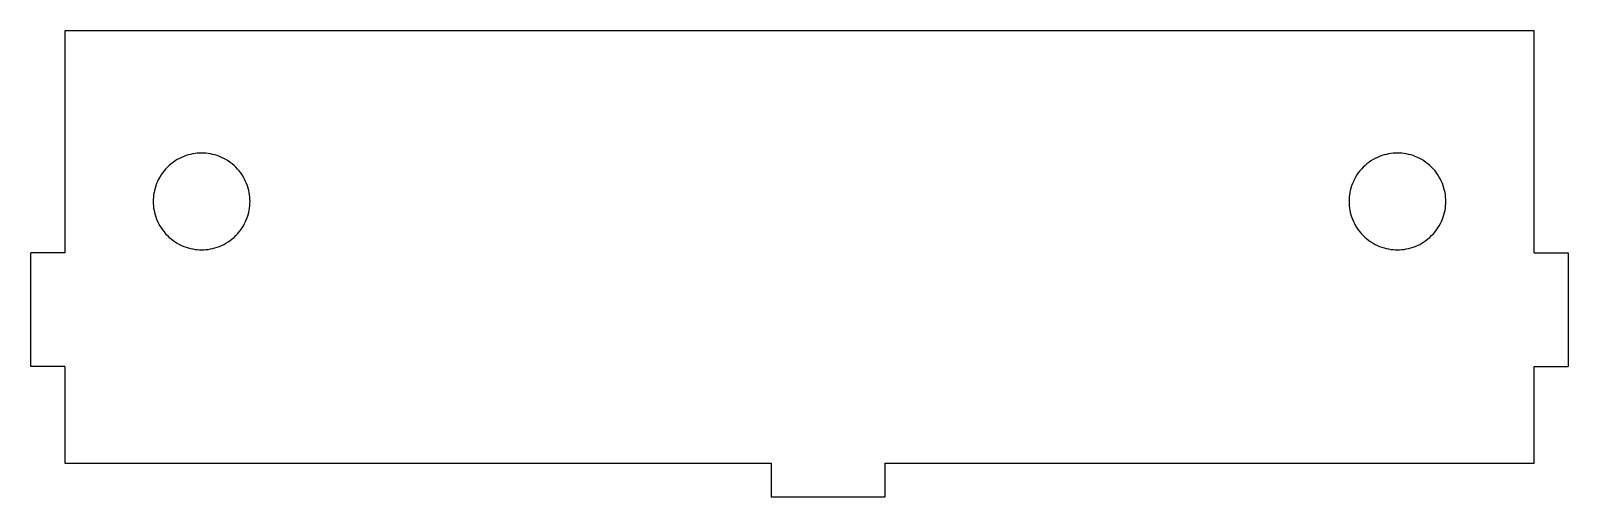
# Model space of a CAD drawing. Header units: millimetres. Extents: x 189 to 324, y 231 to 272.
import ezdxf

# ---------------------------------------------------------------- set-up
doc = ezdxf.new("R2010")
doc.units = ezdxf.units.MM

msp = doc.modelspace()

# ---------------------------------------------------------------- linework, layer by layer
at = {"color": 7, "linetype": 'Continuous', "lineweight": 25}
for p, q in [((191.95, 272.25), (191.95, 252.75)), ((320.95, 272.25), (191.95, 272.25)), ((320.95, 252.75), (320.95, 272.25)), ((188.95, 242.75), (188.95, 252.75)), ((191.95, 252.75), (188.95, 252.75)), ((320.95, 252.75), (323.95, 252.75)), ((323.95, 252.75), (323.95, 242.75)), ((191.95, 242.75), (188.95, 242.75)), ((191.95, 242.75), (191.95, 234.25)), ((320.95, 242.75), (323.95, 242.75)), ((320.95, 234.25), (320.95, 242.75)), ((191.95, 234.25), (253.95, 234.25)), ((253.95, 234.25), (253.95, 231.25)), ((263.95, 234.25), (320.95, 234.25)), ((263.95, 234.25), (263.95, 231.25)), ((263.95, 231.25), (253.95, 231.25))]:
    msp.add_line(p, q, dxfattribs=at)
for points in [[(203.95, 253), (203.45, 253), (202.91, 253.1), (201.86, 253.51), (201.36, 253.83), (200.53, 254.66), (200.2, 255.17), (199.79, 256.21), (199.7, 256.75), (199.7, 257.75), (199.79, 258.3), (200.2, 259.34), (200.53, 259.84), (201.36, 260.67), (201.86, 261), (202.91, 261.41), (203.45, 261.5), (204.45, 261.5), (204.99, 261.41), (206.04, 261), (206.54, 260.67), (207.37, 259.84), (207.69, 259.34), (208.11, 258.3), (208.2, 257.75), (208.2, 256.75), (208.11, 256.21), (207.69, 255.17), (207.37, 254.66), (206.54, 253.83), (206.04, 253.51), (204.99, 253.1), (204.45, 253), (203.95, 253)], [(308.95, 253), (308.45, 253), (307.91, 253.1), (306.86, 253.51), (306.36, 253.83), (305.53, 254.66), (305.2, 255.17), (304.79, 256.21), (304.7, 256.75), (304.7, 257.75), (304.79, 258.3), (305.2, 259.34), (305.53, 259.84), (306.36, 260.67), (306.86, 261), (307.91, 261.41), (308.45, 261.5), (309.45, 261.5), (309.99, 261.41), (311.04, 261), (311.54, 260.67), (312.37, 259.84), (312.69, 259.34), (313.11, 258.3), (313.2, 257.75), (313.2, 256.75), (313.11, 256.21), (312.69, 255.17), (312.37, 254.66), (311.54, 253.83), (311.04, 253.51), (309.99, 253.1), (309.45, 253), (308.95, 253)]]:
    msp.add_open_spline(points, degree=3, knots=[0, 0, 0, 0, 0.0625, 0.0625, 0.125, 0.125, 0.1875, 0.1875, 0.25, 0.25, 0.3125, 0.3125, 0.375, 0.375, 0.4375, 0.4375, 0.5, 0.5, 0.5625, 0.5625, 0.625, 0.625, 0.6875, 0.6875, 0.75, 0.75, 0.8125, 0.8125, 0.875, 0.875, 0.9375, 0.9375, 1, 1, 1, 1], dxfattribs=at)

doc.saveas('drawing.dxf')
